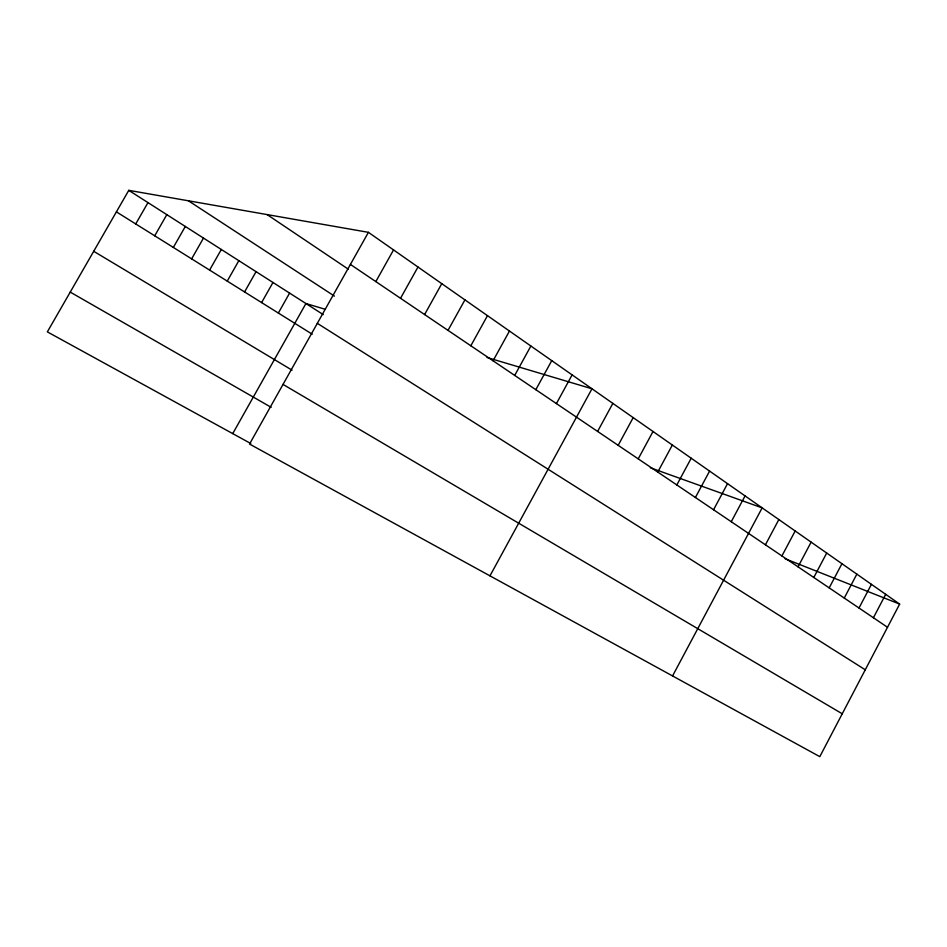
<?xml version="1.0" encoding="UTF-8"?>
<svg xmlns="http://www.w3.org/2000/svg" width="947" height="947" viewBox="0 0 947 947"><rect width="100%" height="100%" fill="white"/><g stroke="black" fill="none" stroke-linecap="round" stroke-linejoin="round"><path stroke-width="1.42" d="M873.406 617.752L885.694 594.325M899.65 604.091L819.806 756.653L249.535 444.06L368.419 232.335L899.65 604.091L785.122 558.754M844.262 598.066L856.846 574.142M858.988 608.021L871.429 584.346M813.793 577.481L826.707 553.048M829.193 587.886L841.942 563.714M781.914 555.948L795.172 530.983M798.037 566.839L811.117 542.146M765.425 544.809L778.848 519.56M731.25 521.726L745.052 495.908M672.559 675.945L762.146 507.876L650.329 467.747M695.406 497.506L709.587 471.085M713.553 509.758L727.533 483.645M657.763 472.068L672.346 445.031M676.821 484.947L691.203 458.218M638.219 458.869L653.016 431.501M597.604 431.43L612.851 403.386M618.166 445.327L633.188 417.627M489.966 575.859L591.97 388.779L487.018 357.504M556.41 403.6L572.106 374.882M514.706 375.426L530.876 346.022M535.824 389.69L551.746 360.629M493.056 360.795L509.462 331.036M448.014 330.373L464.93 299.868M470.825 345.785L487.48 315.659M424.599 314.558L441.776 283.662M400.534 298.305L417.982 267.018M375.817 281.602L393.55 249.913M232.737 433.619L305.928 303.537L325.401 309.338M261.609 302.59L272.973 282.478M278.347 313.043L289.593 293.096M227.244 281.117L238.845 260.674M244.575 291.948L256.057 271.671M191.637 258.874L203.487 238.076M209.595 270.096L221.326 249.475M173.337 247.439L185.316 226.463M135.729 223.942L147.981 202.611M154.716 235.803L166.826 214.649M368.419 232.335L128.78 190.347L47.35 331.876L250.837 443.551M70.232 292.102L271.173 407.328M283.035 384.411L842.25 713.778M93.706 251.298L292.043 370.159M116.398 211.868L312.226 334.208M317.328 323.341L865.274 669.789M128.78 190.347L323.235 314.593M188.406 200.788L334.421 296.103M267.101 214.578L348.389 269.232M350.402 264.426L887.517 627.281"/></g></svg>
